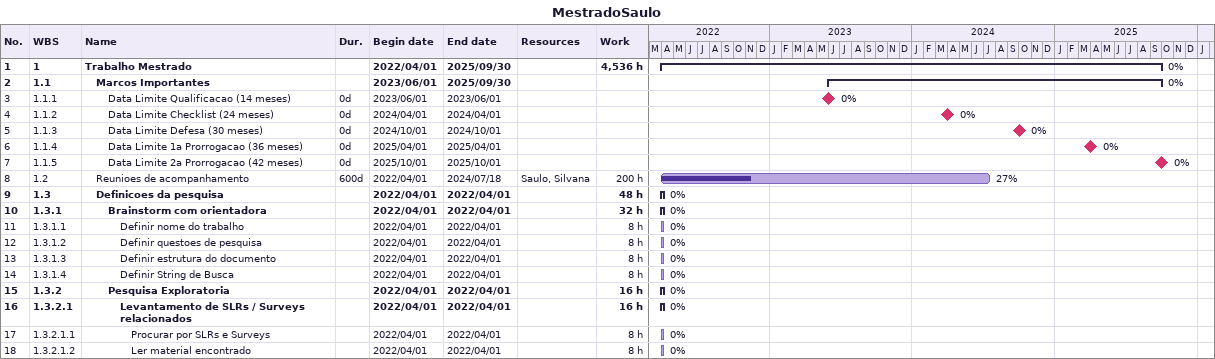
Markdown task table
MestradoSaulo

| ID | WBS | Task | Duration | Start | Finish | Resources | % complete | Work (h) |
|---|---|---|---|---|---|---|---|---|
| 1 | 1 | **Trabalho Mestrado** |  | 2022-04-01 | 2025-09-30 |  | 0 | 4536 |
| 2 | 1.1 | **Marcos Importantes** |  | 2023-06-01 | 2025-09-30 |  | 0 |  |
| 3 | 1.1.1 | Data Limite Qualificacao (14 meses) | 0d | 2023-06-01 | 2023-06-01 |  | 0 |  |
| 4 | 1.1.2 | Data Limite Checklist (24 meses) | 0d | 2024-04-01 | 2024-04-01 |  | 0 |  |
| 5 | 1.1.3 | Data Limite Defesa (30 meses) | 0d | 2024-10-01 | 2024-10-01 |  | 0 |  |
| 6 | 1.1.4 | Data Limite 1a Prorrogacao (36 meses) | 0d | 2025-04-01 | 2025-04-01 |  | 0 |  |
| 7 | 1.1.5 | Data Limite 2a Prorrogacao (42 meses) | 0d | 2025-10-01 | 2025-10-01 |  | 0 |  |
| 8 | 1.2 | Reunioes de acompanhamento | 600d | 2022-04-01 | 2024-07-18 | Saulo, Silvana | 27 | 200 |
| 9 | 1.3 | **Definicoes da pesquisa** |  | 2022-04-01 | 2022-04-01 |  | 0 | 48 |
| 10 | 1.3.1 | **Brainstorm com orientadora** |  | 2022-04-01 | 2022-04-01 |  | 0 | 32 |
| 11 | 1.3.1.1 | Definir nome do trabalho |  | 2022-04-01 | 2022-04-01 |  | 0 | 8 |
| 12 | 1.3.1.2 | Definir questoes de pesquisa |  | 2022-04-01 | 2022-04-01 |  | 0 | 8 |
| 13 | 1.3.1.3 | Definir estrutura do documento |  | 2022-04-01 | 2022-04-01 |  | 0 | 8 |
| 14 | 1.3.1.4 | Definir String de Busca |  | 2022-04-01 | 2022-04-01 |  | 0 | 8 |
| 15 | 1.3.2 | **Pesquisa Exploratoria** |  | 2022-04-01 | 2022-04-01 |  | 0 | 16 |
| 16 | 1.3.2.1 | **Levantamento de SLRs / Surveys relacionados** |  | 2022-04-01 | 2022-04-01 |  | 0 | 16 |
| 17 | 1.3.2.1.1 | Procurar por SLRs e Surveys |  | 2022-04-01 | 2022-04-01 |  | 0 | 8 |
| 18 | 1.3.2.1.2 | Ler material encontrado |  | 2022-04-01 | 2022-04-01 |  | 0 | 8 |
